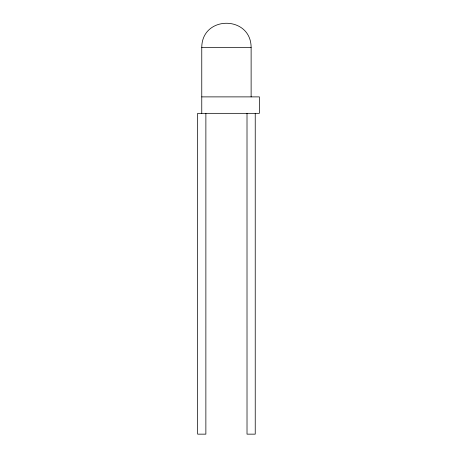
<?xml version="1.0" encoding="UTF-8"?>
<svg xmlns="http://www.w3.org/2000/svg" width="457" height="457" viewBox="0 0 457 457"><rect width="100%" height="100%" fill="white"/><g stroke="black" fill="none" stroke-linecap="round" stroke-linejoin="round"><path stroke-width="0.69" d="M201.766 113.336L201.766 47.528C201.828 15.184 251.059 15.184 251.122 47.528L251.122 96.884M201.766 47.528L251.122 47.528M201.766 96.884L259.348 96.884L259.348 113.336L197.664 113.336L197.653 434.15L205.867 434.15L205.879 113.336M255.235 113.336L255.235 434.15L247.02 434.15L247.008 113.336"/></g></svg>
